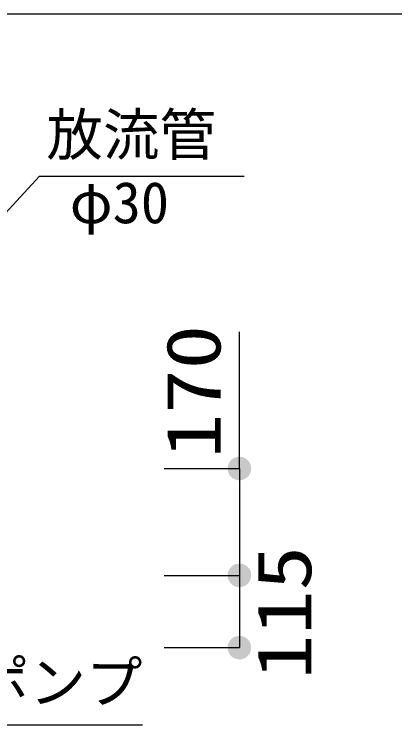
# Model space of a CAD drawing. Units: millimetres, scale not verified. Extents: x -23521 to 8910, y -6308 to 6308.
# Drawn here: x -2085 to -1468, y -2767 to -1636 of the extents above; entities that cross this region are included whole.
import ezdxf
from ezdxf.enums import TextEntityAlignment as Align

# ---------------------------------------------------------------- set-up
doc = ezdxf.new("R2010")
doc.units = ezdxf.units.MM
doc.header["$LTSCALE"] = 30
for name, color, linetype, lineweight in [('0-1_空気管', 3, 'Continuous', 25), ('0-E_機器', 2, 'Continuous', 25), ('1-8_00クル-フ-6寸法', 132, 'Continuous', 25)]:
    doc.layers.add(name, color=color, linetype=linetype, lineweight=lineweight)
doc.styles.add('ＭＳ ゴシック', font='')
doc.styles.get('ＭＳ ゴシック').set_extended_font_data('MS Gothic')

msp = doc.modelspace()

# ---------------------------------------------------------------- linework, layer by layer
at = {"layer": '0-1_空気管'}
for p, q in [((-2273.38, -2141.18), (-2044.82, -1893.79)), ((-2273.38, -2141.18), (-2044.82, -1893.79)), ((-2044.82, -1893.79), (-1718.9, -1893.79)), ((-2346.01, -2766.68), (-1881.01, -2766.68))]:
    msp.add_line(p, q, dxfattribs=at)
at = {"layer": '0-E_機器'}
msp.add_line((-1468.11, -1636.09), (-6130.33, -1636.09), dxfattribs=at)
at = {"layer": '1-8_00クル-フ-6寸法', "color": 4}
for p, q in [((-1726.65, -2358.89), (-1726.65, -2141.43)), ((-1846.65, -2358.89), (-1726.65, -2358.89)), ((-1726.65, -2358.89), (-1726.65, -2528.89)), ((-1846.65, -2528.89), (-1726.65, -2528.89)), ((-1846.65, -2528.89), (-1726.65, -2528.89)), ((-1726.65, -2528.89), (-1726.65, -2643.89)), ((-1846.65, -2643.89), (-1726.65, -2643.89))]:
    msp.add_line(p, q, dxfattribs=at)
at = {"layer": '1-8_00クル-フ-6寸法'}
for points in [[(-1726.65, -2358.89), (-1731.32, -2340.73), (-1729, -2340.29)], [(-1726.65, -2358.89), (-1729, -2340.29), (-1726.65, -2340.14)], [(-1726.65, -2358.89), (-1726.65, -2340.14), (-1724.3, -2340.29)], [(-1726.65, -2358.89), (-1724.3, -2340.29), (-1721.99, -2340.73)], [(-1726.65, -2358.89), (-1744.49, -2353.1), (-1743.62, -2350.91)], [(-1726.65, -2358.89), (-1743.62, -2350.91), (-1742.49, -2348.85)], [(-1726.65, -2358.89), (-1742.49, -2348.85), (-1741.1, -2346.94)], [(-1726.65, -2358.89), (-1741.1, -2346.94), (-1739.49, -2345.22)], [(-1726.65, -2358.89), (-1739.49, -2345.22), (-1737.68, -2343.72)], [(-1726.65, -2358.89), (-1737.68, -2343.72), (-1735.69, -2342.46)], [(-1726.65, -2358.89), (-1735.69, -2342.46), (-1733.56, -2341.46)], [(-1726.65, -2358.89), (-1733.56, -2341.46), (-1731.32, -2340.73)], [(-1726.65, -2358.89), (-1721.99, -2340.73), (-1719.75, -2341.46)], [(-1726.65, -2358.89), (-1719.75, -2341.46), (-1717.62, -2342.46)], [(-1726.65, -2358.89), (-1717.62, -2342.46), (-1715.63, -2343.72)], [(-1726.65, -2358.89), (-1715.63, -2343.72), (-1713.82, -2345.22)], [(-1726.65, -2358.89), (-1713.82, -2345.22), (-1712.21, -2346.94)], [(-1726.65, -2358.89), (-1712.21, -2346.94), (-1710.82, -2348.85)], [(-1726.65, -2358.89), (-1710.82, -2348.85), (-1709.69, -2350.91)], [(-1726.65, -2358.89), (-1709.69, -2350.91), (-1708.82, -2353.1)], [(-1726.65, -2358.89), (-1745.37, -2357.72), (-1745.07, -2355.38)], [(-1726.65, -2358.89), (-1745.37, -2360.07), (-1745.37, -2357.72)], [(-1726.65, -2358.89), (-1745.07, -2362.41), (-1745.37, -2360.07)], [(-1726.65, -2358.89), (-1745.07, -2355.38), (-1744.49, -2353.1)], [(-1726.65, -2358.89), (-1744.49, -2364.69), (-1745.07, -2362.41)], [(-1726.65, -2358.89), (-1743.62, -2366.88), (-1744.49, -2364.69)], [(-1726.65, -2358.89), (-1742.49, -2368.94), (-1743.62, -2366.88)], [(-1726.65, -2358.89), (-1741.1, -2370.84), (-1742.49, -2368.94)], [(-1726.65, -2358.89), (-1739.49, -2372.56), (-1741.1, -2370.84)], [(-1726.65, -2358.89), (-1737.68, -2374.06), (-1739.49, -2372.56)], [(-1726.65, -2358.89), (-1735.69, -2375.32), (-1737.68, -2374.06)], [(-1726.65, -2358.89), (-1733.56, -2376.33), (-1735.69, -2375.32)], [(-1726.65, -2358.89), (-1731.32, -2377.05), (-1733.56, -2376.33)], [(-1726.65, -2358.89), (-1729, -2377.49), (-1731.32, -2377.05)], [(-1726.65, -2358.89), (-1726.65, -2377.64), (-1729, -2377.49)], [(-1726.65, -2358.89), (-1708.82, -2353.1), (-1708.24, -2355.38)], [(-1726.65, -2358.89), (-1708.24, -2355.38), (-1707.94, -2357.72)], [(-1726.65, -2358.89), (-1707.94, -2357.72), (-1707.94, -2360.07)], [(-1726.65, -2358.89), (-1724.3, -2377.49), (-1726.65, -2377.64)], [(-1726.65, -2358.89), (-1721.99, -2377.05), (-1724.3, -2377.49)], [(-1726.65, -2358.89), (-1719.75, -2376.33), (-1721.99, -2377.05)], [(-1726.65, -2358.89), (-1717.62, -2375.32), (-1719.75, -2376.33)], [(-1726.65, -2358.89), (-1715.63, -2374.06), (-1717.62, -2375.32)], [(-1726.65, -2358.89), (-1713.82, -2372.56), (-1715.63, -2374.06)], [(-1726.65, -2358.89), (-1712.21, -2370.84), (-1713.82, -2372.56)], [(-1726.65, -2358.89), (-1710.82, -2368.94), (-1712.21, -2370.84)], [(-1726.65, -2358.89), (-1709.69, -2366.88), (-1710.82, -2368.94)], [(-1726.65, -2358.89), (-1708.82, -2364.69), (-1709.69, -2366.88)], [(-1726.65, -2358.89), (-1708.24, -2362.41), (-1708.82, -2364.69)], [(-1726.65, -2358.89), (-1707.94, -2360.07), (-1708.24, -2362.41)], [(-1726.65, -2528.89), (-1744.49, -2523.1), (-1743.62, -2520.91)], [(-1726.65, -2528.89), (-1744.49, -2523.1), (-1743.62, -2520.91)], [(-1726.65, -2528.89), (-1743.62, -2520.91), (-1742.49, -2518.85)], [(-1726.65, -2528.89), (-1743.62, -2520.91), (-1742.49, -2518.85)], [(-1726.65, -2528.89), (-1742.49, -2518.85), (-1741.1, -2516.94)], [(-1726.65, -2528.89), (-1742.49, -2518.85), (-1741.1, -2516.94)], [(-1726.65, -2528.89), (-1741.1, -2516.94), (-1739.49, -2515.22)], [(-1726.65, -2528.89), (-1741.1, -2516.94), (-1739.49, -2515.22)], [(-1726.65, -2528.89), (-1739.49, -2515.22), (-1737.68, -2513.72)], [(-1726.65, -2528.89), (-1739.49, -2515.22), (-1737.68, -2513.72)], [(-1726.65, -2528.89), (-1737.68, -2513.72), (-1735.69, -2512.46)], [(-1726.65, -2528.89), (-1737.68, -2513.72), (-1735.69, -2512.46)], [(-1726.65, -2528.89), (-1735.69, -2512.46), (-1733.56, -2511.46)], [(-1726.65, -2528.89), (-1735.69, -2512.46), (-1733.56, -2511.46)], [(-1726.65, -2528.89), (-1733.56, -2511.46), (-1731.32, -2510.73)], [(-1726.65, -2528.89), (-1733.56, -2511.46), (-1731.32, -2510.73)], [(-1726.65, -2528.89), (-1731.32, -2510.73), (-1729, -2510.29)], [(-1726.65, -2528.89), (-1731.32, -2510.73), (-1729, -2510.29)], [(-1726.65, -2528.89), (-1729, -2510.29), (-1726.65, -2510.14)], [(-1726.65, -2528.89), (-1729, -2510.29), (-1726.65, -2510.14)], [(-1726.65, -2528.89), (-1726.65, -2510.14), (-1724.3, -2510.29)], [(-1726.65, -2528.89), (-1726.65, -2510.14), (-1724.3, -2510.29)], [(-1726.65, -2528.89), (-1724.3, -2510.29), (-1721.99, -2510.73)], [(-1726.65, -2528.89), (-1724.3, -2510.29), (-1721.99, -2510.73)], [(-1726.65, -2528.89), (-1721.99, -2510.73), (-1719.75, -2511.46)], [(-1726.65, -2528.89), (-1721.99, -2510.73), (-1719.75, -2511.46)], [(-1726.65, -2528.89), (-1719.75, -2511.46), (-1717.62, -2512.46)], [(-1726.65, -2528.89), (-1719.75, -2511.46), (-1717.62, -2512.46)], [(-1726.65, -2528.89), (-1717.62, -2512.46), (-1715.63, -2513.72)], [(-1726.65, -2528.89), (-1717.62, -2512.46), (-1715.63, -2513.72)], [(-1726.65, -2528.89), (-1715.63, -2513.72), (-1713.82, -2515.22)], [(-1726.65, -2528.89), (-1715.63, -2513.72), (-1713.82, -2515.22)], [(-1726.65, -2528.89), (-1713.82, -2515.22), (-1712.21, -2516.94)], [(-1726.65, -2528.89), (-1713.82, -2515.22), (-1712.21, -2516.94)], [(-1726.65, -2528.89), (-1712.21, -2516.94), (-1710.82, -2518.85)], [(-1726.65, -2528.89), (-1712.21, -2516.94), (-1710.82, -2518.85)], [(-1726.65, -2528.89), (-1710.82, -2518.85), (-1709.69, -2520.91)], [(-1726.65, -2528.89), (-1710.82, -2518.85), (-1709.69, -2520.91)], [(-1726.65, -2528.89), (-1709.69, -2520.91), (-1708.82, -2523.1)], [(-1726.65, -2528.89), (-1709.69, -2520.91), (-1708.82, -2523.1)], [(-1726.65, -2528.89), (-1745.37, -2527.71), (-1745.07, -2525.38)], [(-1726.65, -2528.89), (-1745.37, -2527.71), (-1745.07, -2525.38)], [(-1726.65, -2528.89), (-1745.37, -2530.07), (-1745.37, -2527.71)], [(-1726.65, -2528.89), (-1745.37, -2530.07), (-1745.37, -2527.71)], [(-1726.65, -2528.89), (-1745.07, -2532.41), (-1745.37, -2530.07)], [(-1726.65, -2528.89), (-1745.07, -2532.41), (-1745.37, -2530.07)], [(-1726.65, -2528.89), (-1745.07, -2525.38), (-1744.49, -2523.1)], [(-1726.65, -2528.89), (-1745.07, -2525.38), (-1744.49, -2523.1)], [(-1726.65, -2528.89), (-1744.49, -2534.69), (-1745.07, -2532.41)], [(-1726.65, -2528.89), (-1744.49, -2534.69), (-1745.07, -2532.41)], [(-1726.65, -2528.89), (-1743.62, -2536.88), (-1744.49, -2534.69)], [(-1726.65, -2528.89), (-1743.62, -2536.88), (-1744.49, -2534.69)], [(-1726.65, -2528.89), (-1742.49, -2538.94), (-1743.62, -2536.88)], [(-1726.65, -2528.89), (-1742.49, -2538.94), (-1743.62, -2536.88)], [(-1726.65, -2528.89), (-1741.1, -2540.84), (-1742.49, -2538.94)], [(-1726.65, -2528.89), (-1741.1, -2540.84), (-1742.49, -2538.94)], [(-1726.65, -2528.89), (-1739.49, -2542.56), (-1741.1, -2540.84)], [(-1726.65, -2528.89), (-1739.49, -2542.56), (-1741.1, -2540.84)], [(-1726.65, -2528.89), (-1737.68, -2544.06), (-1739.49, -2542.56)], [(-1726.65, -2528.89), (-1737.68, -2544.06), (-1739.49, -2542.56)], [(-1726.65, -2528.89), (-1735.69, -2545.32), (-1737.68, -2544.06)], [(-1726.65, -2528.89), (-1735.69, -2545.32), (-1737.68, -2544.06)], [(-1726.65, -2528.89), (-1733.56, -2546.33), (-1735.69, -2545.32)], [(-1726.65, -2528.89), (-1733.56, -2546.33), (-1735.69, -2545.32)], [(-1726.65, -2528.89), (-1731.32, -2547.05), (-1733.56, -2546.33)], [(-1726.65, -2528.89), (-1731.32, -2547.05), (-1733.56, -2546.33)], [(-1726.65, -2528.89), (-1729, -2547.49), (-1731.32, -2547.05)], [(-1726.65, -2528.89), (-1729, -2547.49), (-1731.32, -2547.05)], [(-1726.65, -2528.89), (-1726.65, -2547.64), (-1729, -2547.49)], [(-1726.65, -2528.89), (-1726.65, -2547.64), (-1729, -2547.49)], [(-1726.65, -2528.89), (-1708.82, -2523.1), (-1708.24, -2525.38)], [(-1726.65, -2528.89), (-1708.82, -2523.1), (-1708.24, -2525.38)], [(-1726.65, -2528.89), (-1708.24, -2525.38), (-1707.94, -2527.71)], [(-1726.65, -2528.89), (-1708.24, -2525.38), (-1707.94, -2527.71)], [(-1726.65, -2528.89), (-1707.94, -2527.71), (-1707.94, -2530.07)], [(-1726.65, -2528.89), (-1707.94, -2527.71), (-1707.94, -2530.07)], [(-1726.65, -2528.89), (-1724.3, -2547.49), (-1726.65, -2547.64)], [(-1726.65, -2528.89), (-1721.99, -2547.05), (-1724.3, -2547.49)], [(-1726.65, -2528.89), (-1719.75, -2546.33), (-1721.99, -2547.05)], [(-1726.65, -2528.89), (-1717.62, -2545.32), (-1719.75, -2546.33)], [(-1726.65, -2528.89), (-1715.63, -2544.06), (-1717.62, -2545.32)], [(-1726.65, -2528.89), (-1713.82, -2542.56), (-1715.63, -2544.06)], [(-1726.65, -2528.89), (-1712.21, -2540.84), (-1713.82, -2542.56)], [(-1726.65, -2528.89), (-1710.82, -2538.94), (-1712.21, -2540.84)], [(-1726.65, -2528.89), (-1709.69, -2536.88), (-1710.82, -2538.94)], [(-1726.65, -2528.89), (-1708.82, -2534.69), (-1709.69, -2536.88)], [(-1726.65, -2528.89), (-1708.24, -2532.41), (-1708.82, -2534.69)], [(-1726.65, -2528.89), (-1707.94, -2530.07), (-1708.24, -2532.41)], [(-1726.65, -2528.89), (-1724.3, -2547.49), (-1726.65, -2547.64)], [(-1726.65, -2528.89), (-1721.99, -2547.05), (-1724.3, -2547.49)], [(-1726.65, -2528.89), (-1719.75, -2546.33), (-1721.99, -2547.05)], [(-1726.65, -2528.89), (-1717.62, -2545.32), (-1719.75, -2546.33)], [(-1726.65, -2528.89), (-1715.63, -2544.06), (-1717.62, -2545.32)], [(-1726.65, -2528.89), (-1713.82, -2542.56), (-1715.63, -2544.06)], [(-1726.65, -2528.89), (-1712.21, -2540.84), (-1713.82, -2542.56)], [(-1726.65, -2528.89), (-1710.82, -2538.94), (-1712.21, -2540.84)], [(-1726.65, -2528.89), (-1709.69, -2536.88), (-1710.82, -2538.94)], [(-1726.65, -2528.89), (-1708.82, -2534.69), (-1709.69, -2536.88)], [(-1726.65, -2528.89), (-1708.24, -2532.41), (-1708.82, -2534.69)], [(-1726.65, -2528.89), (-1707.94, -2530.07), (-1708.24, -2532.41)], [(-1726.65, -2643.89), (-1743.62, -2635.91), (-1742.49, -2633.85)], [(-1726.65, -2643.89), (-1742.49, -2633.85), (-1741.1, -2631.94)], [(-1726.65, -2643.89), (-1741.1, -2631.94), (-1739.49, -2630.22)], [(-1726.65, -2643.89), (-1739.49, -2630.22), (-1737.68, -2628.72)], [(-1726.65, -2643.89), (-1737.68, -2628.72), (-1735.69, -2627.46)], [(-1726.65, -2643.89), (-1735.69, -2627.46), (-1733.56, -2626.46)], [(-1726.65, -2643.89), (-1733.56, -2626.46), (-1731.32, -2625.73)], [(-1726.65, -2643.89), (-1731.32, -2625.73), (-1729, -2625.29)], [(-1726.65, -2643.89), (-1729, -2625.29), (-1726.65, -2625.14)], [(-1726.65, -2643.89), (-1726.65, -2625.14), (-1724.3, -2625.29)], [(-1726.65, -2643.89), (-1724.3, -2625.29), (-1721.99, -2625.73)], [(-1726.65, -2643.89), (-1721.99, -2625.73), (-1719.75, -2626.46)], [(-1726.65, -2643.89), (-1719.75, -2626.46), (-1717.62, -2627.46)], [(-1726.65, -2643.89), (-1717.62, -2627.46), (-1715.63, -2628.72)], [(-1726.65, -2643.89), (-1715.63, -2628.72), (-1713.82, -2630.22)], [(-1726.65, -2643.89), (-1713.82, -2630.22), (-1712.21, -2631.94)], [(-1726.65, -2643.89), (-1712.21, -2631.94), (-1710.82, -2633.85)], [(-1726.65, -2643.89), (-1710.82, -2633.85), (-1709.69, -2635.91)], [(-1726.65, -2643.89), (-1745.37, -2642.71), (-1745.07, -2640.38)], [(-1726.65, -2643.89), (-1745.37, -2645.07), (-1745.37, -2642.71)], [(-1726.65, -2643.89), (-1745.07, -2647.41), (-1745.37, -2645.07)], [(-1726.65, -2643.89), (-1745.07, -2640.38), (-1744.49, -2638.1)], [(-1726.65, -2643.89), (-1744.49, -2649.69), (-1745.07, -2647.41)], [(-1726.65, -2643.89), (-1744.49, -2638.1), (-1743.62, -2635.91)], [(-1726.65, -2643.89), (-1743.62, -2651.88), (-1744.49, -2649.69)], [(-1726.65, -2643.89), (-1742.49, -2653.94), (-1743.62, -2651.88)], [(-1726.65, -2643.89), (-1741.1, -2655.84), (-1742.49, -2653.94)], [(-1726.65, -2643.89), (-1739.49, -2657.56), (-1741.1, -2655.84)], [(-1726.65, -2643.89), (-1737.68, -2659.06), (-1739.49, -2657.56)], [(-1726.65, -2643.89), (-1735.69, -2660.32), (-1737.68, -2659.06)], [(-1726.65, -2643.89), (-1733.56, -2661.33), (-1735.69, -2660.32)], [(-1726.65, -2643.89), (-1731.32, -2662.05), (-1733.56, -2661.33)], [(-1726.65, -2643.89), (-1729, -2662.49), (-1731.32, -2662.05)], [(-1726.65, -2643.89), (-1726.65, -2662.64), (-1729, -2662.49)], [(-1726.65, -2643.89), (-1709.69, -2635.91), (-1708.82, -2638.1)], [(-1726.65, -2643.89), (-1708.82, -2638.1), (-1708.24, -2640.38)], [(-1726.65, -2643.89), (-1708.24, -2640.38), (-1707.94, -2642.71)], [(-1726.65, -2643.89), (-1707.94, -2642.71), (-1707.94, -2645.07)], [(-1726.65, -2643.89), (-1724.3, -2662.49), (-1726.65, -2662.64)], [(-1726.65, -2643.89), (-1721.99, -2662.05), (-1724.3, -2662.49)], [(-1726.65, -2643.89), (-1719.75, -2661.33), (-1721.99, -2662.05)], [(-1726.65, -2643.89), (-1717.62, -2660.32), (-1719.75, -2661.33)], [(-1726.65, -2643.89), (-1715.63, -2659.06), (-1717.62, -2660.32)], [(-1726.65, -2643.89), (-1713.82, -2657.56), (-1715.63, -2659.06)], [(-1726.65, -2643.89), (-1712.21, -2655.84), (-1713.82, -2657.56)], [(-1726.65, -2643.89), (-1710.82, -2653.94), (-1712.21, -2655.84)], [(-1726.65, -2643.89), (-1709.69, -2651.88), (-1710.82, -2653.94)], [(-1726.65, -2643.89), (-1708.82, -2649.69), (-1709.69, -2651.88)], [(-1726.65, -2643.89), (-1708.24, -2647.41), (-1708.82, -2649.69)], [(-1726.65, -2643.89), (-1707.94, -2645.07), (-1708.24, -2647.41)]]:
    msp.add_solid(points, dxfattribs=at)

# ---------------------------------------------------------------- texts
at = {"layer": '0-1_空気管', "color": 4, "style": 'ＭＳ ゴシック'}
for s, p in [('放流管', (-2033.9, -1880.31)), ('φ30', (-1996.71, -1988.48)), ('放流ポンプ', (-2331.01, -2751.68))]:
    msp.add_text(s, height=65.98, dxfattribs=at).set_placement(p, align=Align.BOTTOM_LEFT)
at = {"layer": '1-8_00クル-フ-6寸法', "color": 3, "style": 'ＭＳ ゴシック', "width": 1.2}
for s, p in [('170', (-1730.73, -2342.67)), ('115', (-1586.25, -2694.39))]:
    msp.add_text(s, height=86.66, rotation=90, dxfattribs=at).set_placement(p, align=Align.BOTTOM_LEFT)

doc.saveas('drawing.dxf')
